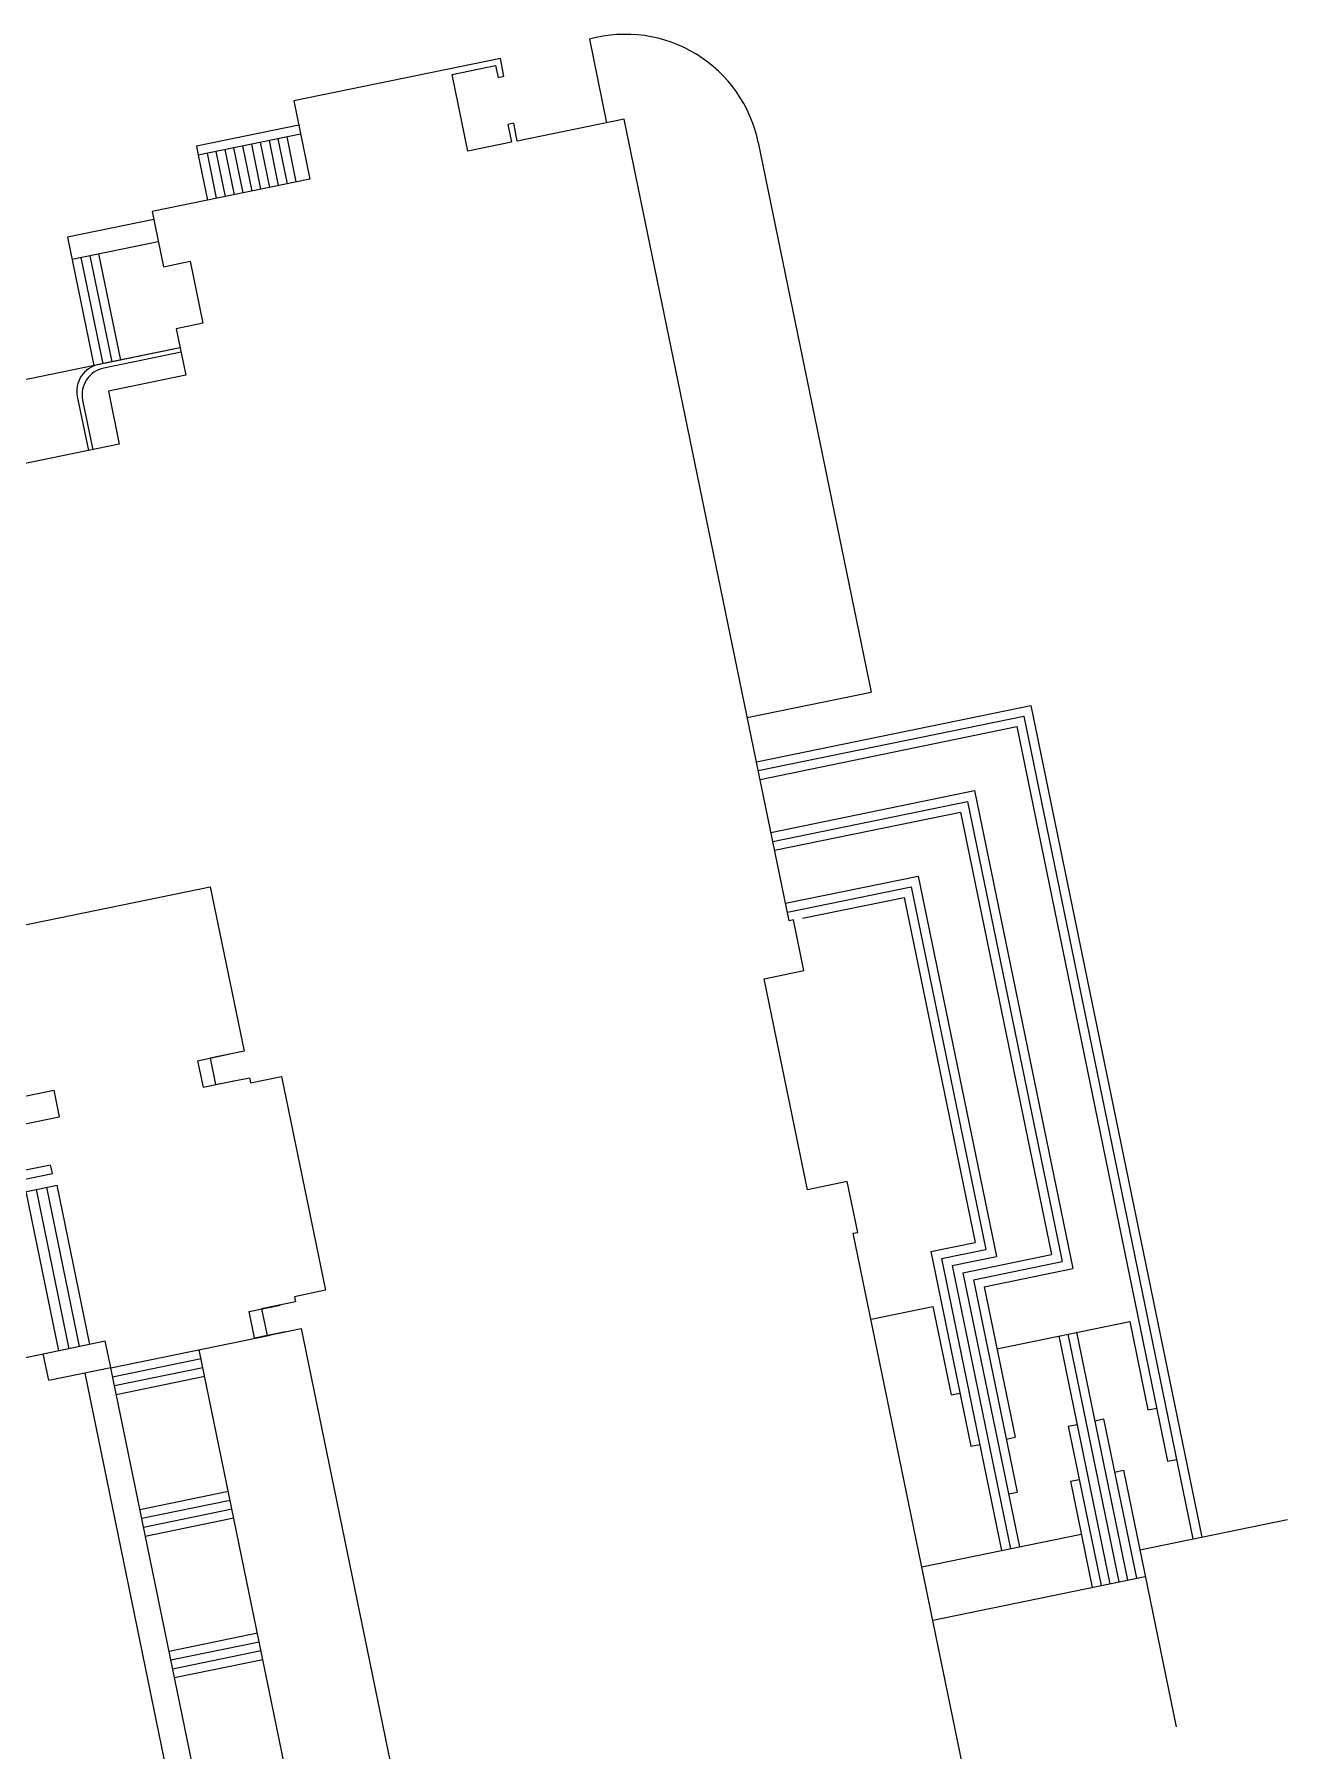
# Model space of a CAD drawing. Header units: inches. Extents: x 69197311 to 69201527, y 27671022 to 27674936.
# Drawn here: x 69199862 to 69201527, y 27672656 to 27674936 of the extents above; entities that cross this region are included whole.
import ezdxf

# ---------------------------------------------------------------- set-up
doc = ezdxf.new("R2010")
doc.units = ezdxf.units.IN
doc.header["$LTSCALE"] = 100
doc.header["$MEASUREMENT"] = 0
for name, color, linetype in [('A-FLOR', 3, 'CONTINUOUS'), ('A-SITE', 3, 'CONTINUOUS'), ('A-WALL', 5, 'CONTINUOUS')]:
    doc.layers.add(name, color=color, linetype=linetype)

msp = doc.modelspace()

# ---------------------------------------------------------------- linework, layer by layer
at = {"layer": 'A-FLOR'}
for p, q in [((69198284.8, 27673106), (69199883.4, 27673434.6)), ((69199885.8, 27673422.8), (69199883.4, 27673434.6)), ((69198298.9, 27673096.7), (69199885.8, 27673422.8))]:
    msp.add_line(p, q, dxfattribs=at)
at = {"layer": 'A-SITE'}
for p, q in [((69200599.1, 27674929.5), (69200621.9, 27674818.6)), ((69200213.1, 27674815.4), (69200077.1, 27674787.4)), ((69200215.5, 27674803.6), (69200079.5, 27674775.7)), ((69200173.5, 27674795), (69200185.8, 27674735.1)), ((69200185.3, 27674797.4), (69200197.6, 27674737.5)), ((69200197, 27674799.8), (69200209.3, 27674740)), ((69200077.1, 27674787.4), (69200079.5, 27674775.7)), ((69200079.5, 27674775.7), (69200091.8, 27674715.8)), ((69200091.2, 27674778.1), (69200103.5, 27674718.2)), ((69200103, 27674780.5), (69200115.3, 27674720.6)), ((69200114.7, 27674782.9), (69200127.1, 27674723)), ((69200126.5, 27674785.3), (69200138.8, 27674725.5)), ((69200138.3, 27674787.8), (69200150.6, 27674727.9)), ((69200150, 27674790.2), (69200162.3, 27674730.3)), ((69200161.8, 27674792.6), (69200174.1, 27674732.7)), ((69200823.4, 27674792.3), (69200973.4, 27674062.4)), ((69200020.4, 27674690), (69199905.9, 27674666.5)), ((69199905.9, 27674666.5), (69199940.9, 27674496.1)), ((69200026.4, 27674660.6), (69199912, 27674637.1)), ((69199923.7, 27674639.5), (69199952.7, 27674498.5)), ((69199935.5, 27674641.9), (69199964.5, 27674500.9)), ((69199947.2, 27674644.4), (69199976.2, 27674503.3)), ((69200055.4, 27674519.6), (69199576.6, 27674421.2)), ((69200046.7, 27674517.8), (69199946.8, 27674497.3)), ((69200056.6, 27674513.7), (69199953.9, 27674492.6)), ((69199918.8, 27674454.8), (69199933.5, 27674383.1)), ((69199925.9, 27674450.1), (69199939.4, 27674384.3)), ((69200808.8, 27674028.6), (69200973.4, 27674062.4)), ((69200820.9, 27673969.8), (69201185.3, 27674044.7)), ((69201185.3, 27674044.7), (69201412.4, 27672939.8)), ((69200823.3, 27673958.1), (69201176, 27674030.5)), ((69201176, 27674030.5), (69201400.6, 27672937.4)), ((69200825.7, 27673946.3), (69201166.6, 27674016.4)), ((69201166.6, 27674016.4), (69201367.1, 27673040.8)), ((69200840.2, 27673875.8), (69201110.6, 27673931.4)), ((69201110.6, 27673931.4), (69201241.1, 27673296.6)), ((69200842.7, 27673864), (69201101.3, 27673917.2)), ((69201101.3, 27673917.2), (69201226.9, 27673306)), ((69200845.1, 27673852.3), (69201091.9, 27673903)), ((69201091.9, 27673903), (69201212.7, 27673315.3)), ((69200859.6, 27673781.8), (69201035.9, 27673818)), ((69201035.9, 27673818), (69201139.8, 27673312.6)), ((69200862, 27673770), (69201026.5, 27673803.8)), ((69201026.5, 27673803.8), (69201125.6, 27673321.9)), ((69200882, 27673761.9), (69201017.2, 27673789.7)), ((69201017.2, 27673789.7), (69201111.4, 27673331.2)), ((69198972.3, 27673218.2), (69199892, 27673407.3)), ((69199921.8, 27673192.9), (69199878.3, 27673404.5)), ((69199935.5, 27673195.7), (69199892, 27673407.3)), ((69199894.4, 27673187.3), (69199850.9, 27673398.8)), ((69199908.1, 27673190.1), (69199864.6, 27673401.6)), ((69201052.7, 27673319.2), (69201111.4, 27673331.2)), ((69201052.7, 27673319.2), (69201105.8, 27673060.6)), ((69201066.8, 27673309.8), (69201125.6, 27673321.9)), ((69201081, 27673300.5), (69201139.8, 27673312.6)), ((69201095.2, 27673291.1), (69201212.7, 27673315.3)), ((69201066.8, 27673309.8), (69201146.6, 27672921.9)), ((69201081, 27673300.5), (69201158.3, 27672924.3)), ((69201095.2, 27673291.1), (69201170.1, 27672926.8)), ((69201109.3, 27673281.8), (69201226.9, 27673306)), ((69201123.5, 27673272.5), (69201241.1, 27673296.6)), ((69201109.3, 27673281.8), (69201167.3, 27672999.7)), ((69201123.5, 27673272.5), (69201164.6, 27673072.6)), ((69200973.1, 27673229.3), (69201055.4, 27673246.2)), ((69201055.4, 27673246.2), (69201079.6, 27673128.7)), ((69201140.4, 27673190.2), (69201316.7, 27673226.4)), ((69201316.7, 27673226.4), (69201340.9, 27673108.9)), ((69199963.3, 27673164.7), (69200174.9, 27673208.2)), ((69201222.7, 27673207.1), (69201290.4, 27672878)), ((69201234.5, 27673209.5), (69201302.1, 27672880.4)), ((69201246.2, 27673211.9), (69201313.9, 27672882.8)), ((69199873.8, 27673183), (69199721, 27673151.6)), ((69199965.8, 27673152.9), (69200083.3, 27673177.1)), ((69200286.2, 27672189.7), (69200080.9, 27673188.8)), ((69200134.4, 27672158.5), (69199929.1, 27673157.6)), ((69200168.7, 27672165.6), (69199963.3, 27673164.7)), ((69199968.2, 27673141.2), (69200085.7, 27673165.3)), ((69199970.6, 27673129.4), (69200088.1, 27673153.6)), ((69201079.6, 27673128.7), (69201091.3, 27673131.1)), ((69201340.9, 27673108.9), (69201352.7, 27673111.3)), ((69201235.1, 27673087.1), (69201246.9, 27673089.6)), ((69201235.1, 27673087.1), (69201278.6, 27672875.6)), ((69201270.4, 27673094.4), (69201282.1, 27673096.8)), ((69201282.1, 27673096.8), (69201325.6, 27672885.2)), ((69201105.8, 27673060.6), (69201117.6, 27673063)), ((69201152.8, 27673070.2), (69201164.6, 27673072.6)), ((69201367.1, 27673040.8), (69201378.9, 27673043.2)), ((69201237.9, 27673014.2), (69201249.6, 27673016.6)), ((69201296.6, 27673026.3), (69201308.4, 27673028.7)), ((69201308.4, 27673028.7), (69201378.4, 27672687.8)), ((69200002, 27672976.6), (69200119.5, 27673000.8)), ((69201155.6, 27672997.3), (69201167.3, 27672999.7)), ((69201237.9, 27673014.2), (69201266.8, 27672873.1)), ((69200004.4, 27672964.9), (69200122, 27672989)), ((69200006.8, 27672953.1), (69200124.4, 27672977.3)), ((69200009.2, 27672941.3), (69200126.8, 27672965.5)), ((69201330.1, 27672922.9), (69201526.5, 27672963.3)), ((69201040.8, 27672900.2), (69201252.3, 27672943.7)), ((69201055.3, 27672829.7), (69201337.4, 27672887.6)), ((69200040.7, 27672788.5), (69200158.2, 27672812.7)), ((69200043.1, 27672776.8), (69200160.6, 27672800.9)), ((69200045.5, 27672765), (69200163, 27672789.2)), ((69200047.9, 27672753.3), (69200165.4, 27672777.4))]:
    msp.add_line(p, q, dxfattribs=at)
for points in [[(69201220.4, 27672025.9), (69200949.6, 27673343.4), (69200955.4, 27673344.6), (69200941.5, 27673412.2), (69200888.6, 27673401.3), (69200831.1, 27673681.5), (69200884, 27673692.3), (69200870.1, 27673759.9), (69200864.2, 27673758.7), (69200645.3, 27674823.5), (69200503.3, 27674794.3), (69200498.5, 27674817.8), (69200490.6, 27674816.2), (69200495.5, 27674792.6), (69200437.7, 27674780.8), (69200416.7, 27674882.6), (69200474.5, 27674894.5), (69200477.8, 27674878.8), (69200485.6, 27674880.5), (69200480.8, 27674904), (69200206.5, 27674847.6), (69200227.8, 27674743.8), (69200018.2, 27674700.7), (69200033.3, 27674627.2), (69200068.6, 27674634.5), (69200085.5, 27674552.2), (69200050.2, 27674544.9), (69200062.9, 27674483.2), (69199960.1, 27674462.1), (69199974.6, 27674391.6), (69199081.2, 27674207.9)], [(69199202, 27673620.2), (69200095.4, 27673803.8), (69200140.3, 27673585.4), (69200095.2, 27673576.1), (69200102.4, 27673540.9), (69200147.5, 27673550.1), (69200148.9, 27673543.3), (69200190.1, 27673551.7), (69200248.4, 27673267.7), (69200207.3, 27673259.2), (69200208.7, 27673252.4), (69200163.7, 27673243.1), (69200170.9, 27673207.8), (69200216, 27673217.1), (69200446, 27672098)]]:
    msp.add_lwpolyline(points, dxfattribs=at)
for centre, radius, start, end in [((69200647.1, 27674756), 180, 11.6151, 105.4376), ((69199954.1, 27674462), 36, 101.6151, 191.6151), ((69199961.2, 27674457.3), 36, 101.6151, 191.6151)]:
    msp.add_arc(centre, radius, start, end, dxfattribs=at)
at = {"layer": 'A-WALL'}
for p, q in [((69200078.5, 27673572.7), (69200119.7, 27673581.2)), ((69200078.5, 27673572.7), (69200085.8, 27673537.5)), ((69200085.8, 27673537.5), (69200126.9, 27673545.9)), ((69199805.3, 27673516.6), (69199887.5, 27673533.5)), ((69199887.5, 27673533.5), (69199894.8, 27673498.2)), ((69199812.5, 27673481.3), (69199894.8, 27673498.2)), ((69200147, 27673239.7), (69200188.1, 27673248.1)), ((69200154.2, 27673204.4), (69200147, 27673239.7)), ((69199873.7, 27673183.5), (69199956, 27673200.4)), ((69199963.2, 27673165.2), (69199956, 27673200.4)), ((69200154.2, 27673204.4), (69200195.4, 27673212.9)), ((69199881, 27673148.3), (69199873.7, 27673183.5)), ((69199881, 27673148.3), (69199963.2, 27673165.2))]:
    msp.add_line(p, q, dxfattribs=at)

doc.saveas('drawing.dxf')
